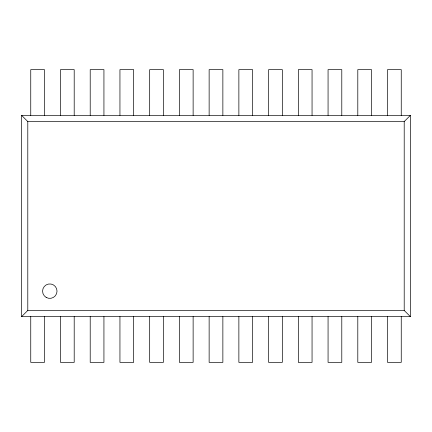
<?xml version="1.0" encoding="UTF-8"?>
<svg xmlns="http://www.w3.org/2000/svg" width="432" height="432" viewBox="0 0 432 432"><rect width="100%" height="100%" fill="white"/><g stroke="black" fill="none" stroke-linecap="round" stroke-linejoin="round"><path stroke-width="0.65" d="M21.6 316.629L27.794 310.435L404.206 310.435L410.4 316.629L410.4 115.371L21.6 115.371L21.6 316.629L410.4 316.629M21.6 115.371L27.794 121.565L404.206 121.565L410.4 115.371M404.206 121.565L404.206 310.435M401.252 115.371L401.252 69.628L387.531 69.628L387.531 115.371M401.252 316.629L401.252 362.372L387.531 362.372L387.531 316.629M371.52 115.371L371.52 69.628L357.799 69.628L357.799 115.371M371.52 316.629L371.52 362.372L357.799 362.372L357.799 316.629M341.788 115.371L341.788 69.628L328.066 69.628L328.066 115.371M341.788 316.629L341.788 362.372L328.066 362.372L328.066 316.629M312.055 115.371L312.055 69.628L298.334 69.628L298.334 115.371M312.055 316.629L312.055 362.372L298.334 362.372L298.334 316.629M282.323 115.371L282.323 69.628L268.601 69.628L268.601 115.371M282.323 316.629L282.323 362.372L268.601 362.372L268.601 316.629M252.59 115.371L252.59 69.628L238.869 69.628L238.869 115.371M252.59 316.629L252.59 362.372L238.869 362.372L238.869 316.629M222.863 115.371L222.863 69.628L209.137 69.628L209.137 115.371M222.863 316.629L222.863 362.372L209.137 362.372L209.137 316.629M193.131 115.371L193.131 69.628L179.41 69.628L179.41 115.371M193.131 316.629L193.131 362.372L179.41 362.372L179.41 316.629M163.399 115.371L163.399 69.628L149.677 69.628L149.677 115.371M163.399 316.629L163.399 362.372L149.677 362.372L149.677 316.629M133.666 115.371L133.666 69.628L119.945 69.628L119.945 115.371M133.666 316.629L133.666 362.372L119.945 362.372L119.945 316.629M103.934 115.371L103.934 69.628L90.212 69.628L90.212 115.371M103.934 316.629L103.934 362.372L90.212 362.372L90.212 316.629M74.201 115.371L74.201 69.628L60.48 69.628L60.48 115.371M74.201 316.629L74.201 362.372L60.48 362.372L60.48 316.629M44.469 115.371L44.469 69.628L30.748 69.628L30.748 115.371M44.469 316.629L44.469 362.372L30.748 362.372L30.748 316.629M27.794 121.565L27.794 310.435M46.186 297.421A7.225 7.225 0 0 0 57.024 291.163A7.225 7.225 0 0 0 46.186 284.904A7.225 7.225 0 0 0 46.186 297.421"/></g></svg>
